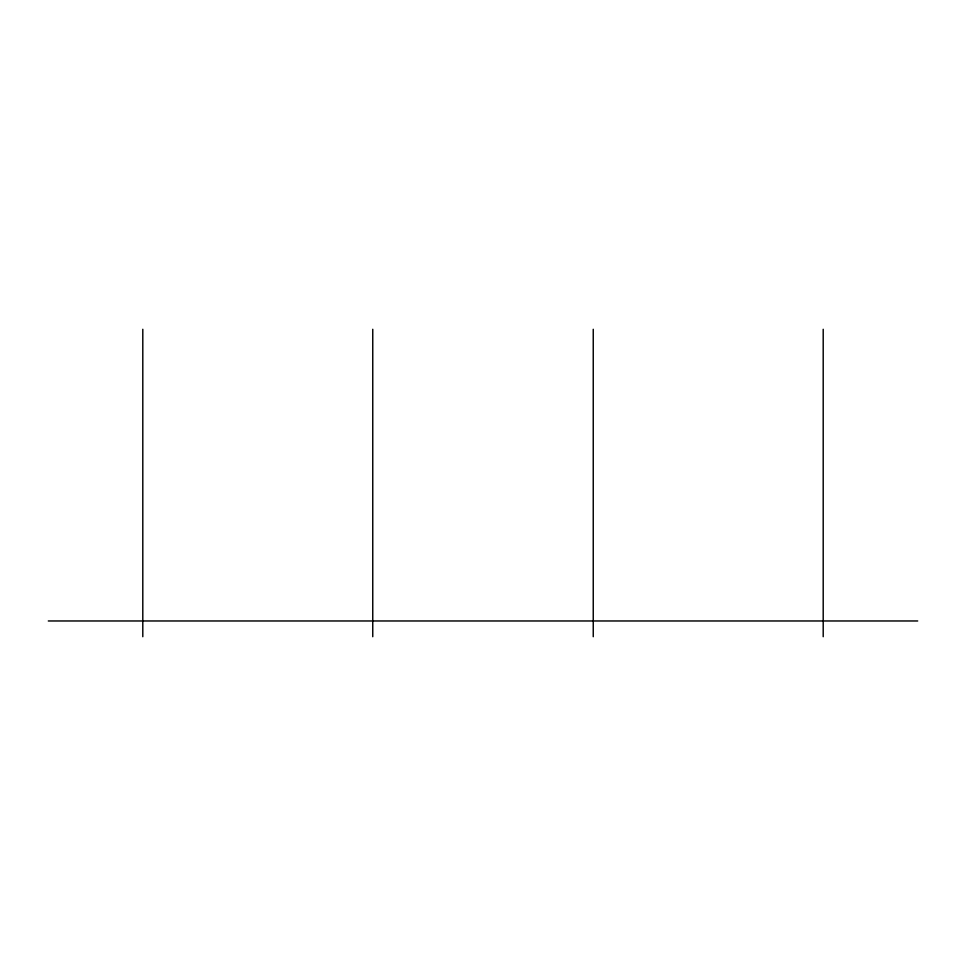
<?xml version="1.0" encoding="UTF-8"?>
<svg xmlns="http://www.w3.org/2000/svg" width="966" height="966" viewBox="0 0 966 966"><rect width="100%" height="100%" fill="white"/><g stroke="black" fill="none" stroke-linecap="round" stroke-linejoin="round"><path stroke-width="1.45" d="M48.3 620.969L917.7 620.969M823.201 329.285L823.201 636.715M593.245 329.285L593.245 636.715M372.755 329.285L372.755 636.715M142.799 329.285L142.799 636.715"/></g></svg>
